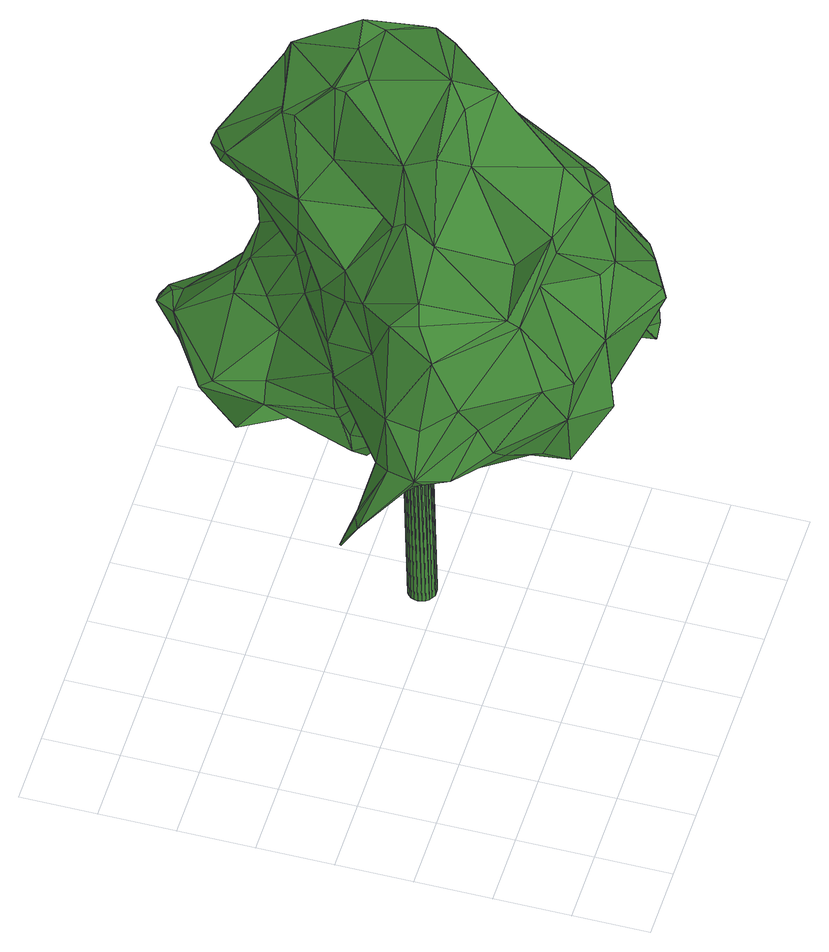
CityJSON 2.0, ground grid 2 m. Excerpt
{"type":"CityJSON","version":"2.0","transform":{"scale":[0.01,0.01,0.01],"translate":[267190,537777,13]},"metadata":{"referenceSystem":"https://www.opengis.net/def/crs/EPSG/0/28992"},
"CityObjects":{
"tree1":{"type":"SolitaryVegetationObject","attributes":{"gtid":181,"crown_width_m":11.04,"crown_median_z":23.6,"crown_r50_m":0.4,"crown_porosity":0.884,"trunk_H_m":10.53,"trunk_DBH_m":0.73,"trunk_radius_m":0.365,"trunk_base_height_m":13.07,"original_gtid":"181"},"geometry":[{"type":"Solid","lod":"3","boundaries":[[[[0,1,2]],[[3,4,5]],[[6,7,8]],[[9,10,11]],[[12,13,14]],[[15,16,17]],[[18,19,20]],[[21,22,23]],[[24,25,26]],[[27,28,29]],[[8,30,6]],[[31,32,33]],[[34,10,35]],[[36,37,38]],[[39,40,41]],[[42,43,44]],[[45,46,47]],[[48,49,3]],[[50,51,52]],[[53,54,24]],[[33,55,22]],[[56,57,58]],[[59,56,58]],[[60,61,62]],[[63,64,18]],[[65,66,67]],[[68,41,40]],[[26,25,69]],[[5,70,3]],[[62,19,60]],[[71,72,73]],[[71,73,74]],[[1,75,76]],[[8,77,78]],[[79,80,81]],[[62,61,82]],[[83,84,85]],[[69,47,26]],[[86,87,88]],[[89,87,86]],[[90,41,91]],[[92,93,94]],[[95,61,96]],[[45,47,69]],[[97,98,99]],[[97,99,100]],[[101,102,103]],[[104,16,15]],[[105,106,107]],[[108,109,110]],[[111,109,108]],[[112,41,113]],[[112,113,114]],[[115,116,117]],[[83,43,101]],[[118,119,120]],[[121,25,54]],[[122,123,124]],[[125,46,126]],[[60,19,18]],[[127,128,129]],[[32,55,33]],[[130,37,36]],[[131,65,67]],[[132,133,134]],[[15,135,136]],[[137,138,139]],[[137,139,140]],[[102,105,107]],[[141,105,102]],[[142,10,9]],[[143,93,92]],[[50,93,143]],[[144,89,86]],[[16,104,145]],[[146,147,148]],[[53,149,150]],[[145,104,148]],[[151,152,118]],[[105,118,106]],[[153,123,139]],[[30,22,66]],[[154,107,106]],[[155,156,157]],[[69,110,158]],[[39,159,40]],[[56,160,57]],[[161,98,162]],[[161,162,13]],[[92,94,163]],[[109,164,110]],[[165,110,164]],[[166,167,168]],[[116,167,166]],[[127,129,88]],[[129,68,40]],[[129,128,68]],[[138,167,169]],[[168,167,138]],[[170,171,172]],[[110,153,158]],[[92,114,143]],[[72,125,126]],[[98,97,173]],[[101,103,174]],[[118,154,106]],[[175,176,44]],[[120,14,177]],[[94,93,52]],[[28,178,29]],[[179,178,28]],[[134,157,132]],[[119,14,120]],[[4,180,181]],[[53,24,182]],[[53,182,149]],[[31,152,32]],[[183,116,115]],[[184,71,74]],[[149,182,125]],[[46,125,182]],[[61,60,96]],[[118,152,154]],[[114,113,143]],[[185,43,42]],[[41,112,91]],[[148,186,146]],[[187,186,148]],[[105,119,118]],[[155,157,72]],[[31,154,152]],[[0,81,188]],[[65,175,77]],[[65,77,8]],[[184,74,49]],[[41,68,113]],[[99,189,190]],[[99,190,100]],[[157,134,72]],[[88,87,127]],[[133,191,81]],[[183,191,133]],[[34,35,14]],[[102,101,192]],[[149,125,3]],[[181,193,4]],[[194,4,193]],[[72,195,125]],[[79,81,191]],[[196,197,198]],[[185,101,43]],[[3,150,149]],[[12,99,161]],[[167,183,199]],[[100,200,97]],[[98,161,99]],[[94,52,141]],[[160,201,57]],[[108,110,69]],[[108,69,25]],[[169,156,155]],[[132,157,156]],[[131,59,202]],[[55,32,162]],[[203,204,16]],[[205,90,206]],[[138,155,153]],[[139,138,153]],[[40,159,207]],[[171,208,17]],[[15,209,104]],[[127,9,128]],[[79,210,211]],[[203,212,204]],[[171,17,172]],[[119,105,52]],[[63,208,29]],[[128,213,113]],[[47,46,182]],[[85,84,214]],[[85,214,78]],[[155,72,126]],[[58,150,215]],[[59,58,215]],[[192,216,102]],[[97,37,173]],[[200,37,97]],[[189,217,124]],[[189,99,217]],[[203,145,218]],[[78,214,33]],[[162,23,55]],[[58,57,53]],[[219,87,217]],[[217,87,89]],[[115,191,183]],[[155,126,45]],[[45,126,46]],[[138,169,155]],[[183,167,116]],[[214,220,33]],[[31,33,220]],[[133,132,221]],[[199,221,132]],[[214,84,220]],[[156,222,132]],[[169,222,156]],[[49,4,3]],[[74,180,49]],[[56,59,131]],[[211,115,223]],[[223,115,117]],[[122,124,89]],[[5,4,194]],[[150,58,53]],[[224,216,192]],[[148,147,218]],[[163,16,204]],[[225,176,27]],[[24,54,25]],[[226,165,164]],[[141,52,105]],[[93,50,52]],[[51,119,52]],[[160,67,66]],[[91,218,90]],[[112,218,91]],[[37,130,227]],[[37,227,173]],[[78,228,8]],[[174,103,84]],[[22,55,23]],[[148,229,187]],[[118,120,177]],[[143,113,213]],[[150,230,215]],[[86,117,144]],[[231,206,147]],[[231,147,146]],[[33,228,78]],[[178,70,232]],[[7,65,8]],[[11,50,213]],[[50,143,213]],[[7,6,66]],[[66,6,30]],[[233,146,186]],[[233,186,187]],[[9,219,142]],[[108,201,111]],[[114,92,112]],[[234,176,175]],[[202,176,234]],[[79,211,80]],[[47,182,26]],[[133,81,2]],[[163,204,92]],[[112,92,204]],[[1,76,235]],[[179,70,178]],[[35,236,12]],[[53,121,54]],[[225,237,42]],[[26,182,24]],[[17,135,15]],[[78,77,85]],[[77,83,85]],[[197,76,187]],[[131,202,234]],[[131,234,175]],[[175,65,131]],[[134,133,73]],[[175,44,77]],[[77,44,238]],[[117,116,239]],[[117,239,144]],[[2,81,0]],[[21,173,66]],[[134,73,72]],[[148,218,145]],[[206,90,218]],[[166,239,116]],[[140,122,137]],[[154,31,240]],[[154,240,107]],[[200,100,38]],[[99,12,217]],[[180,241,181]],[[180,74,241]],[[124,217,89]],[[231,242,206]],[[243,242,231]],[[244,82,95]],[[124,245,189]],[[196,198,136]],[[60,18,64]],[[235,246,178]],[[235,178,232]],[[63,178,246]],[[9,11,128]],[[11,213,128]],[[247,10,51]],[[208,136,135]],[[208,135,17]],[[101,248,192]],[[219,236,142]],[[152,13,162]],[[14,35,12]],[[1,193,249]],[[63,20,208]],[[144,239,89]],[[209,229,104]],[[56,67,160]],[[136,198,197]],[[219,9,87]],[[127,87,9]],[[112,204,212]],[[44,225,42]],[[111,226,109]],[[206,218,147]],[[128,113,68]],[[140,123,122]],[[109,226,164]],[[0,75,1]],[[27,202,28]],[[215,28,202]],[[3,230,150]],[[215,230,28]],[[28,230,179]],[[3,179,230]],[[243,231,81]],[[101,185,248]],[[170,248,185]],[[42,171,170]],[[42,170,185]],[[250,207,159]],[[72,48,195]],[[110,165,153]],[[137,251,138]],[[168,138,251]],[[21,66,22]],[[7,66,65]],[[21,98,173]],[[203,16,145]],[[197,187,229]],[[148,104,229]],[[206,242,205]],[[209,197,229]],[[73,241,74]],[[215,202,59]],[[103,220,84]],[[103,240,220]],[[30,8,228]],[[25,121,108]],[[201,108,121]],[[142,236,35]],[[151,118,177]],[[252,253,254]],[[21,23,98]],[[111,100,190]],[[111,190,189]],[[111,253,38]],[[36,38,253]],[[77,238,83]],[[174,83,101]],[[84,83,174]],[[161,13,12]],[[14,13,177]],[[32,152,162]],[[152,151,13]],[[177,13,151]],[[34,14,119]],[[131,67,56]],[[248,224,192]],[[224,94,141]],[[163,94,224]],[[205,80,255]],[[22,228,33]],[[30,228,22]],[[111,254,253]],[[66,173,227]],[[115,211,210]],[[224,141,216]],[[139,123,140]],[[41,255,39]],[[225,44,176]],[[39,255,256]],[[191,115,210]],[[107,240,102]],[[169,167,222]],[[136,208,20]],[[136,20,62]],[[5,194,235]],[[60,64,96]],[[95,96,64]],[[122,251,137]],[[181,241,2]],[[44,43,238]],[[83,238,43]],[[250,159,256]],[[29,208,237]],[[2,249,181]],[[2,241,133]],[[102,216,141]],[[257,248,258]],[[29,237,27]],[[40,223,259]],[[232,5,235]],[[256,159,39]],[[252,111,201]],[[217,12,236]],[[217,236,219]],[[103,102,240]],[[72,184,260]],[[232,70,5]],[[76,246,235]],[[95,246,76]],[[31,220,240]],[[41,90,255]],[[205,255,90]],[[163,224,257]],[[80,205,243]],[[242,243,205]],[[136,209,15]],[[111,245,226]],[[197,209,136]],[[155,158,153]],[[45,158,155]],[[69,158,45]],[[179,3,70]],[[245,124,123]],[[63,246,64]],[[95,64,246]],[[63,18,20]],[[19,62,20]],[[233,75,0]],[[233,0,146]],[[111,252,254]],[[187,75,233]],[[117,259,223]],[[2,1,249]],[[180,4,49]],[[112,212,218]],[[76,75,187]],[[225,27,237]],[[248,170,258]],[[27,176,202]],[[257,258,163]],[[42,237,171]],[[208,171,237]],[[163,258,16]],[[248,257,224]],[[81,80,243]],[[189,245,111]],[[51,10,119]],[[34,119,10]],[[247,11,10]],[[35,10,142]],[[72,71,184]],[[260,48,72]],[[162,98,23]],[[49,48,184]],[[260,184,48]],[[195,48,125]],[[125,48,3]],[[203,218,212]],[[0,188,146]],[[146,188,231]],[[81,231,188]],[[73,133,241]],[[249,193,181]],[[201,160,252]],[[86,259,117]],[[86,88,259]],[[191,210,79]],[[66,252,160]],[[227,252,66]],[[16,258,17]],[[17,258,172]],[[172,258,170]],[[166,122,239]],[[89,239,122]],[[166,168,122]],[[199,183,221]],[[133,221,183]],[[167,199,222]],[[199,132,222]],[[223,207,211]],[[223,40,207]],[[211,207,80]],[[255,80,250]],[[255,250,256]],[[80,207,250]],[[247,50,11]],[[29,178,63]],[[247,51,50]],[[129,40,259]],[[129,259,88]],[[200,38,37]],[[194,193,235]],[[1,235,193]],[[227,253,252]],[[130,253,227]],[[122,168,251]],[[111,38,100]],[[36,253,130]],[[53,57,121]],[[57,201,121]],[[244,95,76]],[[196,136,62]],[[76,197,244]],[[244,197,196]],[[95,82,61]],[[62,82,196]],[[244,196,82]],[[153,165,123]],[[226,123,165]],[[245,123,226]],[[261,262,263]],[[261,263,264]],[[264,263,265]],[[264,265,266]],[[263,262,267]],[[263,267,265]],[[265,267,268]],[[265,268,266]],[[267,262,269]],[[267,269,268]],[[268,269,270]],[[268,270,266]],[[269,262,271]],[[269,271,270]],[[270,271,272]],[[270,272,266]],[[271,262,273]],[[271,273,272]],[[272,273,274]],[[272,274,266]],[[273,262,275]],[[273,275,274]],[[274,275,276]],[[274,276,266]],[[275,262,277]],[[275,277,276]],[[276,277,278]],[[276,278,266]],[[277,262,279]],[[277,279,278]],[[278,279,280]],[[278,280,266]],[[279,262,281]],[[279,281,280]],[[280,281,282]],[[280,282,266]],[[281,262,283]],[[281,283,282]],[[282,283,284]],[[282,284,266]],[[283,262,285]],[[283,285,284]],[[284,285,286]],[[284,286,266]],[[285,262,287]],[[285,287,286]],[[286,287,288]],[[286,288,266]],[[287,262,289]],[[287,289,288]],[[288,289,290]],[[288,290,266]],[[289,262,291]],[[289,291,290]],[[290,291,292]],[[290,292,266]],[[291,262,293]],[[291,293,292]],[[292,293,294]],[[292,294,266]],[[293,262,295]],[[293,295,294]],[[294,295,296]],[[294,296,266]],[[295,262,297]],[[295,297,296]],[[296,297,298]],[[296,298,266]],[[297,262,299]],[[297,299,298]],[[298,299,300]],[[298,300,266]],[[299,262,301]],[[299,301,300]],[[300,301,302]],[[300,302,266]],[[301,262,303]],[[301,303,302]],[[302,303,304]],[[302,304,266]],[[303,262,305]],[[303,305,304]],[[304,305,306]],[[304,306,266]],[[305,262,307]],[[305,307,306]],[[306,307,308]],[[306,308,266]],[[307,262,309]],[[307,309,308]],[[308,309,310]],[[308,310,266]],[[309,262,261]],[[309,261,310]],[[310,261,264]],[[310,264,266]]]]}]}
},
"vertices":[
[464,376,887],[385,451,862],[592,422,763],[476,975,844],[459,709,808],[413,732,817],[724,1181,1468],[705,1150,1433],[678,1130,1496],[1041,400,1245],[899,466,1426],[950,327,1364],[947,765,1313],[1012,797,1536],[1035,709,1519],[207,405,1281],[373,297,1441],[207,472,1431],[98,629,967],[62,624,981],[131,561,1098],[950,992,1537],[922,1051,1623],[945,1028,1600],[693,1310,888],[765,1298,874],[737,1315,863],[377,784,1234],[440,790,1056],[342,758,1153],[755,1175,1481],[941,857,1785],[964,980,1654],[903,1028,1691],[861,586,1476],[892,694,1388],[1088,1190,1191],[1090,1172,1213],[1050,1136,1217],[941,105,914],[1036,157,964],[919,110,1162],[365,692,1415],[532,664,1524],[468,766,1402],[698,1097,557],[608,1094,619],[729,1220,662],[611,944,835],[583,757,887],[879,255,1497],[883,491,1584],[878,464,1651],[653,1255,907],[730,1280,897],[960,1010,1644],[723,1080,1083],[715,1114,1042],[656,1103,1019],[633,1012,1060],[68,665,867],[67,660,866],[20,605,993],[233,621,1002],[120,634,934],[695,1084,1400],[837,1107,1381],[729,969,1252],[970,140,1158],[789,1192,679],[433,770,906],[776,681,686],[683,855,645],[670,674,600],[686,626,831],[386,420,876],[266,471,964],[591,921,1483],[692,991,1670],[826,405,960],[821,269,961],[640,389,796],[65,609,977],[630,842,1611],[673,852,1820],[677,954,1687],[1116,485,944],[1031,569,1048],[1124,425,1011],[1046,686,947],[832,59,1135],[844,70,1155],[750,219,1545],[810,261,1571],[752,294,1621],[122,630,932],[71,662,866],[1078,1108,1361],[1109,1055,1426],[960,914,1281],[1046,1095,1235],[566,648,1716],[795,592,1800],[762,792,1775],[357,235,1244],[973,634,1733],[990,688,1752],[980,684,1765],[875,1126,902],[1018,1025,864],[933,1081,834],[963,1009,1022],[738,161,1336],[938,265,1329],[803,178,1438],[964,483,724],[1000,560,693],[1061,398,835],[1021,692,1696],[1022,645,1594],[1030,659,1587],[735,1252,905],[970,736,897],[996,936,883],[1007,792,973],[568,1071,634],[664,1057,583],[1103,399,1140],[1052,322,1263],[1089,341,1126],[1049,1200,1186],[659,945,1202],[844,720,474],[798,532,626],[669,672,596],[168,491,1224],[94,483,1121],[912,826,874],[826,854,659],[836,954,731],[956,901,882],[839,484,1746],[898,470,1316],[880,216,1453],[1034,535,899],[420,172,1226],[462,193,900],[562,113,1012],[412,186,1100],[480,1141,854],[484,1107,881],[1011,781,1645],[1000,810,1667],[839,984,726],[980,716,1763],[789,932,617],[827,762,503],[776,772,539],[804,1061,742],[938,125,895],[800,1079,1128],[1015,944,1437],[987,955,1605],[589,277,1544],[1063,1017,846],[1062,1014,842],[1012,621,699],[892,649,635],[944,644,695],[831,762,505],[317,537,1514],[273,598,1461],[272,524,1484],[1035,1119,1372],[668,822,1820],[566,915,1400],[482,832,1301],[1032,752,1551],[412,704,1003],[443,785,923],[570,683,863],[602,599,874],[627,1231,844],[895,495,646],[806,743,863],[528,631,1552],[428,254,939],[328,320,1018],[602,357,959],[941,956,1027],[1021,1096,1228],[745,491,880],[566,563,1763],[440,619,895],[429,700,795],[675,993,781],[118,498,1074],[174,414,1060],[118,469,1090],[847,577,634],[1080,1125,1247],[783,1114,1028],[582,902,1160],[558,301,1397],[595,268,1486],[825,177,999],[644,144,993],[936,129,897],[183,582,1226],[257,369,1171],[931,561,877],[1004,382,889],[698,187,1321],[960,298,1349],[762,885,1722],[573,963,1017],[745,543,1761],[934,773,1155],[610,148,1189],[942,560,1101],[862,847,1765],[828,539,625],[848,721,477],[1029,370,860],[666,504,1652],[407,750,1364],[1056,1010,857],[1044,1190,1197],[778,1007,1602],[278,336,1077],[502,977,903],[639,176,967],[424,741,861],[428,285,924],[589,876,1334],[404,636,892],[878,697,1236],[312,653,1303],[601,694,1502],[1028,587,754],[929,797,1777],[678,579,823],[671,176,975],[676,205,975],[160,534,1032],[1000,941,886],[234,617,998],[863,386,1416],[486,546,1540],[534,599,919],[917,111,879],[862,724,808],[816,1077,1125],[1050,1195,1183],[1018,1099,1230],[889,132,943],[917,107,880],[559,363,1450],[382,331,1447],[1062,382,926],[727,935,721],[761,644,7],[725,645,7],[760,654,7],[749,665,1060],[748,674,1060],[713,666,1060],[757,663,7],[745,683,1060],[751,670,7],[739,691,1060],[744,676,7],[732,697,1059],[735,680,6],[723,701,1059],[726,681,6],[714,702,1059],[716,680,6],[704,701,1059],[707,677,6],[695,698,1059],[700,671,6],[688,692,1059],[694,664,6],[682,685,1059],[690,655,6],[678,676,1059],[689,646,6],[676,666,1059],[690,636,7],[678,657,1060],[693,627,7],[681,648,1060],[699,620,7],[687,640,1060],[706,614,7],[694,635,1060],[715,610,7],[703,631,1060],[724,609,8],[712,629,1061],[734,610,8],[722,630,1061],[743,613,8],[730,634,1061],[750,619,8],[738,639,1061],[756,626,8],[744,647,1061],[760,635,8],[748,656,1060]
]}
